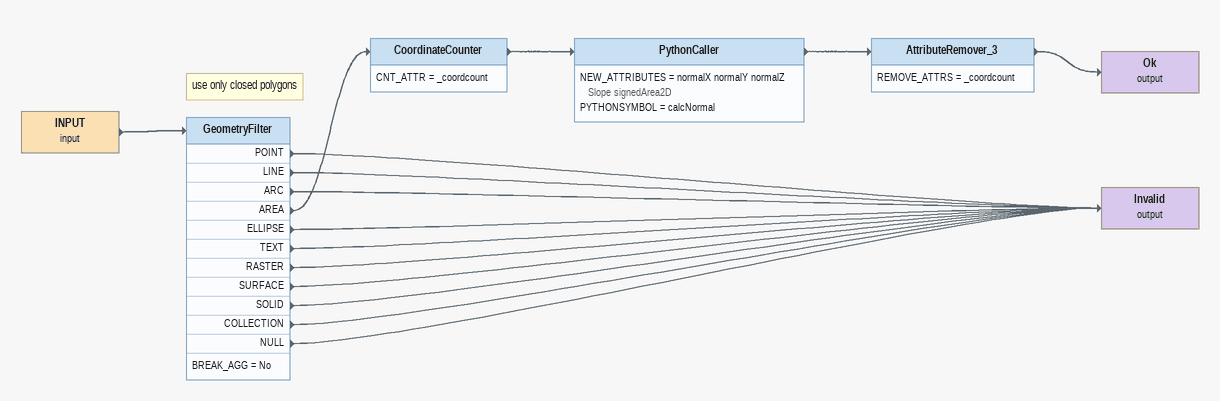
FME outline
INPUT (input)
    -> GeometryFilter
Note: use only closed polygons
GeometryFilter
    BREAK_AGG = No
    POINT -> Invalid (output)
    LINE -> Invalid (output)
    ARC -> Invalid (output)
    AREA -> CoordinateCounter
    ELLIPSE -> Invalid (output)
    TEXT -> Invalid (output)
    RASTER -> Invalid (output)
    SURFACE -> Invalid (output)
    SOLID -> Invalid (output)
    COLLECTION -> Invalid (output)
    NULL -> Invalid (output)
CoordinateCounter
    CNT_ATTR = _coordcount
    -> PythonCaller
PythonCaller
    NEW_ATTRIBUTES = normalX normalY normalZ Slope signedArea2D
    PYTHONSYMBOL = calcNormal
    -> AttributeRemover_3
AttributeRemover_3
    REMOVE_ATTRS = _coordcount
    -> Ok (output)
Ok (output)
Invalid (output)
